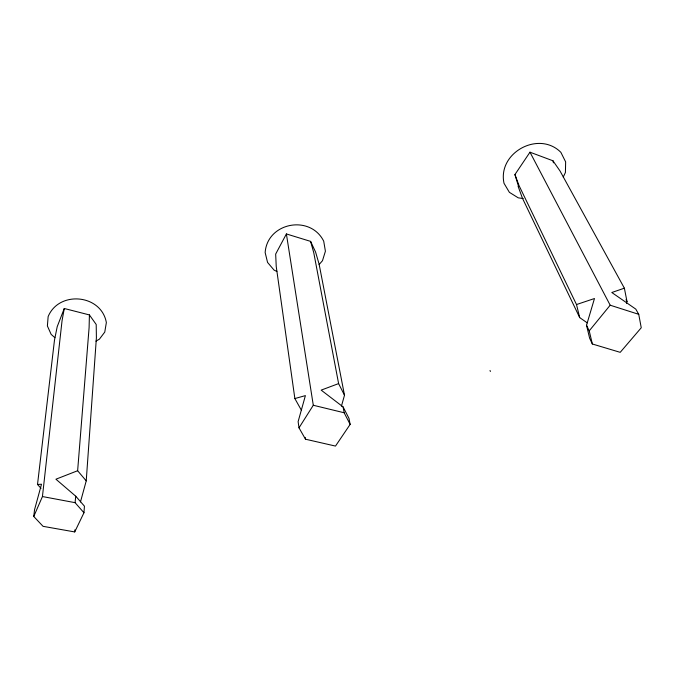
<?xml version="1.0" encoding="UTF-8"?>
<svg xmlns="http://www.w3.org/2000/svg" width="675" height="675" viewBox="0 0 675 675"><rect width="100%" height="100%" fill="white"/><g stroke="black" fill="none" stroke-linecap="round" stroke-linejoin="round"><path stroke-width="1.01" d="M41.023 488.362L37.513 484.481L54.481 340.158L57.206 326.683L64.277 308.492L89.412 314.93L89.1 327.594L77.633 470.728L86.231 480.878L80.485 501.905M37.513 484.481L41.513 484.228L34.552 509.676L33.75 516.468L43.057 526.331L74.722 531.934L83.962 512.747L84.434 506.166L75.743 496.209L55.924 479.208L77.633 470.728M86.231 480.878L96.398 337.745L96.204 324.489L89.412 314.93M74.722 531.934L74.891 529.833M83.962 512.747L75.077 502.664L75.743 496.209M33.75 516.468L42.441 496.547L62.041 320.794L64.277 308.492M341.423 406.198L344.495 395.238L319.123 264.212L315.588 252.07L310.601 241.38L286.394 233.947L275.67 254.078L276.227 266.423L294.865 398.562L301.236 409.953M624.375 288.183L611.803 292.511L635.799 309.125L638.736 314.322L641.25 327.763L620.207 352.342L592.355 343.997L589.621 338.192L586.524 325.274L594.472 298.527L576.509 304.543L519.075 185.676L514.932 174.563L529.985 152.196L552.96 160.785L559.988 170.918L624.375 288.183L626.999 301.556L626.476 303.303M563.254 177.078L565.422 172.454L565.642 161.882L560.874 152.347C538.827 130.132 497.306 152.761 504.023 183.322L509.38 192.324L518.24 197.834L523.243 198.568M310.601 241.38L313.791 252.838L338.605 383.594L321.165 390.125L343.086 406.907L348.975 418.365L350.139 424.398L335.492 446.082L305.505 439.214L299 427.84L313.293 405.262L286.394 233.947M592.355 343.997L589.224 330.868L610.183 305.21L529.985 152.196M319.073 264.608L322.481 260.702L325.409 251.218L323.713 241.194C310.314 214.287 267.308 222.37 265.148 252.551L267.562 262.415L274.042 270.076L276.868 271.477M95.926 341.145L99.402 339.171L104.768 332.075L106.355 322.574C101.393 294.292 59.071 290.208 48.144 316.575L47.385 325.941L51.157 334.395L54.894 337.677M294.865 398.562L305.395 395.609L298.122 421.622L299 427.84M42.441 496.547L75.077 502.664M313.293 405.262L344.14 412.754L350.139 424.398M610.183 305.21L638.736 314.322M514.932 174.563L518.569 186.528M518.113 186.359L522.442 198.222L579.698 317.613L587.242 322.844M625.995 299.708L626.999 301.556M338.605 383.594L344.495 395.238M586.524 325.274L589.224 330.868M490.033 370.482L490.379 371.469M576.509 304.543L579.698 317.613M552.96 160.785L553.441 162.835M343.086 406.907L344.14 412.754M305.218 437.383L305.505 439.214"/></g></svg>
